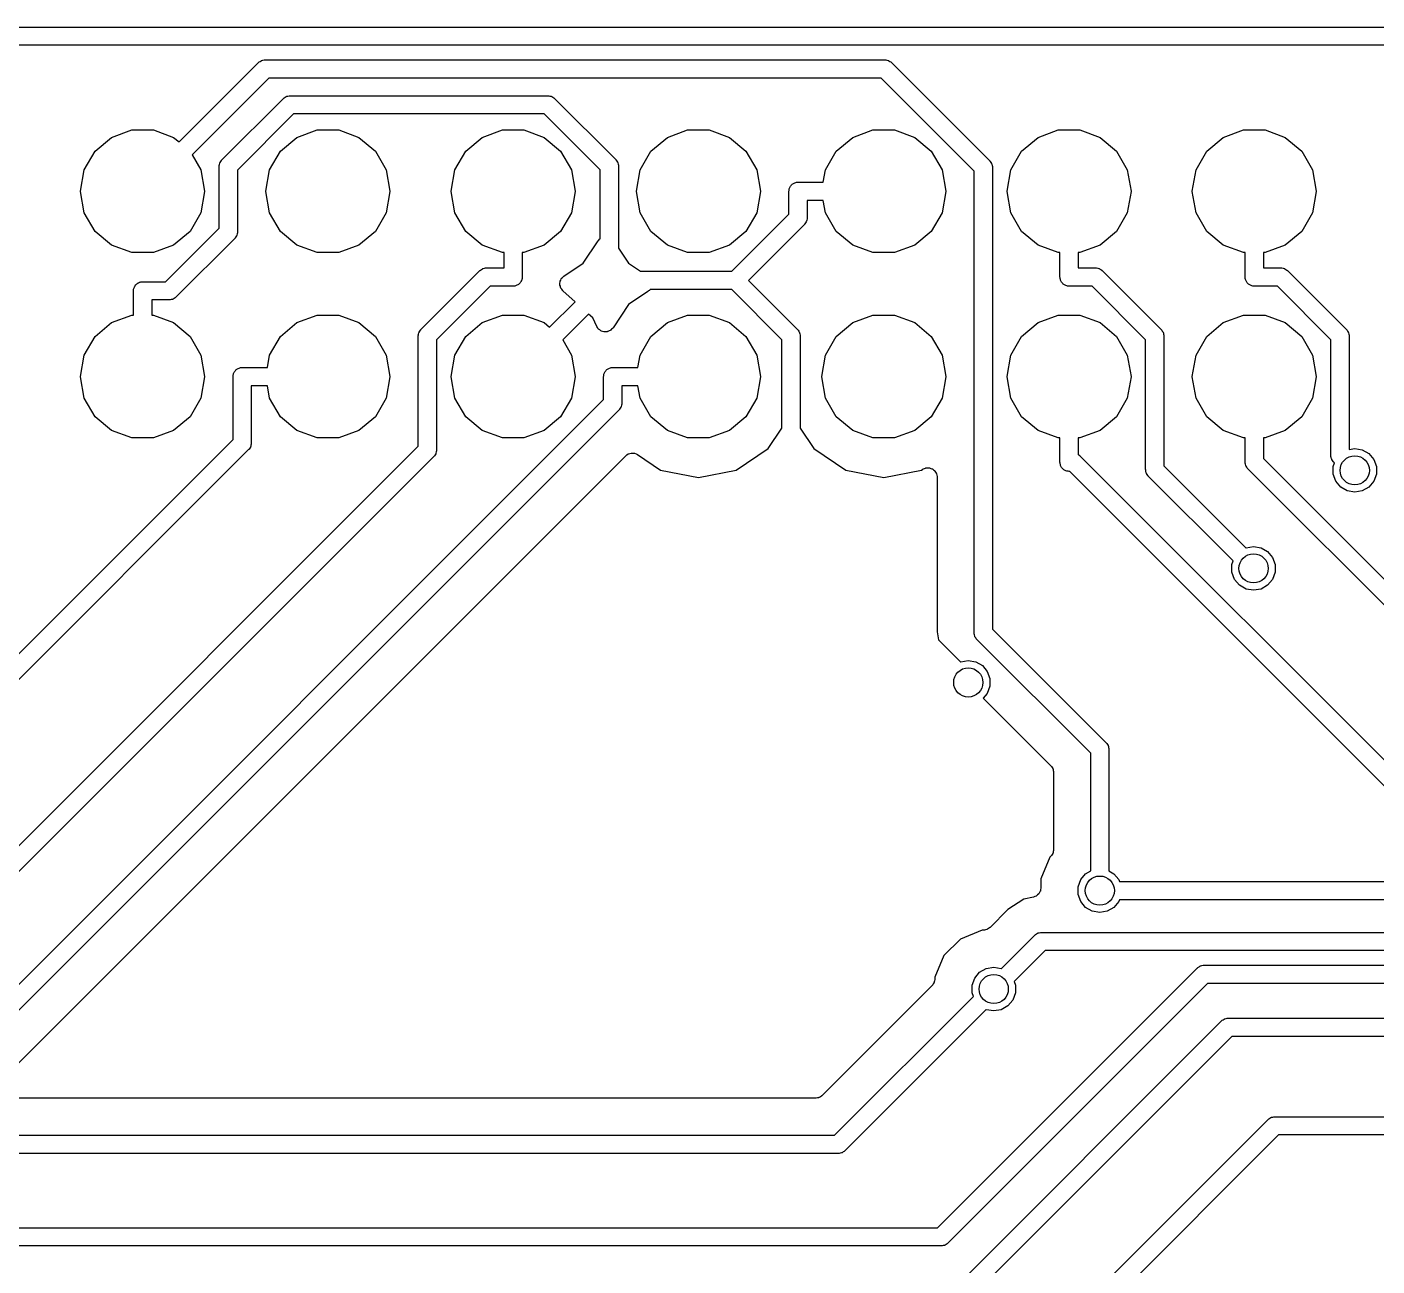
# Model space of a CAD drawing. Extents: x 116.4 to 213.4, y -134.3 to -53.5.
# Drawn here: x 163.35 to 181.85, y -70.46 to -53.48 of the extents above; entities that cross this region are included whole.
import ezdxf

# ---------------------------------------------------------------- set-up
doc = ezdxf.new("R2010")
doc.units = 0
doc.header["$MEASUREMENT"] = 0
doc.layers.add('BLACK', color=7, linetype='CONTINUOUS')

msp = doc.modelspace()

# ---------------------------------------------------------------- linework, layer by layer
at = {"layer": 'Black'}
for p, q in [((157.764, -53.4755), (182.305, -53.4755)), ((182.253, -53.7255), (157.816, -53.7255)), ((165.432, -55.051), (166.52, -53.9624)), ((166.52, -53.9624), (166.525, -53.9593)), ((166.525, -53.9593), (166.528, -53.955)), ((166.528, -53.955), (166.543, -53.9469)), ((166.543, -53.9469), (166.556, -53.9375)), ((166.556, -53.9375), (166.561, -53.9361)), ((166.561, -53.9361), (166.566, -53.9333)), ((166.566, -53.9333), (166.582, -53.9305)), ((166.582, -53.9305), (166.598, -53.9263)), ((166.598, -53.9263), (166.603, -53.9268)), ((166.603, -53.9268), (166.609, -53.9258)), ((166.609, -53.9258), (175.108, -53.9258)), ((175.108, -53.9258), (175.114, -53.9268)), ((175.114, -53.9268), (175.119, -53.9263)), ((175.119, -53.9263), (175.135, -53.9305)), ((175.135, -53.9305), (175.151, -53.9333)), ((175.151, -53.9333), (175.156, -53.9361)), ((175.156, -53.9361), (175.161, -53.9375)), ((175.161, -53.9375), (175.175, -53.9469)), ((175.175, -53.9469), (175.189, -53.955)), ((175.189, -53.955), (175.192, -53.9593)), ((175.192, -53.9593), (175.197, -53.9624)), ((175.197, -53.9624), (176.545, -55.3106)), ((166.661, -54.1758), (165.611, -55.2257)), ((175.057, -54.1758), (166.661, -54.1758)), ((176.332, -55.4508), (175.057, -54.1758)), ((166.019, -55.2983), (166.863, -54.4541)), ((166.863, -54.4541), (166.868, -54.451)), ((166.868, -54.451), (166.871, -54.4467)), ((166.871, -54.4467), (166.885, -54.4386)), ((166.885, -54.4386), (166.899, -54.4292)), ((166.899, -54.4292), (166.904, -54.4278)), ((166.904, -54.4278), (166.909, -54.425)), ((166.909, -54.425), (166.925, -54.4222)), ((166.925, -54.4222), (166.941, -54.418)), ((166.941, -54.418), (166.946, -54.4185)), ((166.946, -54.4185), (166.951, -54.4175)), ((166.951, -54.4175), (170.49, -54.4175)), ((170.49, -54.4175), (170.496, -54.4185)), ((170.496, -54.4185), (170.501, -54.418)), ((170.501, -54.418), (170.517, -54.4222)), ((170.517, -54.4222), (170.533, -54.425)), ((170.533, -54.425), (170.538, -54.4278)), ((170.538, -54.4278), (170.543, -54.4292)), ((170.543, -54.4292), (170.557, -54.4386)), ((170.557, -54.4386), (170.571, -54.4467)), ((170.571, -54.4467), (170.574, -54.451)), ((170.574, -54.451), (170.579, -54.4541)), ((170.579, -54.4541), (171.418, -55.2935)), ((167.003, -54.6675), (166.232, -55.4385)), ((170.439, -54.6675), (167.003, -54.6675)), ((171.205, -55.4337), (170.439, -54.6675)), ((164.507, -54.9882), (164.784, -54.8873)), ((164.784, -54.8873), (165.08, -54.8873)), ((165.08, -54.8873), (165.357, -54.9882)), ((167.047, -54.9882), (167.324, -54.8873)), ((167.324, -54.8873), (167.62, -54.8873)), ((167.62, -54.8873), (167.897, -54.9882)), ((169.587, -54.9882), (169.864, -54.8873)), ((169.864, -54.8873), (170.16, -54.8873)), ((170.16, -54.8873), (170.437, -54.9882)), ((172.127, -54.9882), (172.404, -54.8873)), ((172.404, -54.8873), (172.7, -54.8873)), ((172.7, -54.8873), (172.977, -54.9882)), ((174.667, -54.9882), (174.944, -54.8873)), ((174.944, -54.8873), (175.24, -54.8873)), ((175.24, -54.8873), (175.517, -54.9882)), ((177.207, -54.9882), (177.484, -54.8873)), ((177.484, -54.8873), (177.78, -54.8873)), ((177.78, -54.8873), (178.057, -54.9882)), ((179.747, -54.9882), (180.024, -54.8873)), ((180.024, -54.8873), (180.32, -54.8873)), ((180.32, -54.8873), (180.597, -54.9882)), ((164.281, -55.178), (164.507, -54.9882)), ((165.357, -54.9882), (165.432, -55.051)), ((166.821, -55.178), (167.047, -54.9882)), ((167.897, -54.9882), (168.123, -55.178)), ((169.361, -55.178), (169.587, -54.9882)), ((170.437, -54.9882), (170.663, -55.178)), ((171.901, -55.178), (172.127, -54.9882)), ((172.977, -54.9882), (173.203, -55.178)), ((174.441, -55.178), (174.667, -54.9882)), ((175.517, -54.9882), (175.743, -55.178)), ((176.981, -55.178), (177.207, -54.9882)), ((178.057, -54.9882), (178.283, -55.178)), ((179.521, -55.178), (179.747, -54.9882)), ((180.597, -54.9882), (180.823, -55.178)), ((164.133, -55.4336), (164.281, -55.178)), ((165.611, -55.2257), (165.731, -55.4336)), ((165.993, -55.3392), (165.994, -55.3339)), ((165.994, -55.3339), (166.003, -55.3205)), ((166.003, -55.3205), (166.012, -55.3064)), ((166.012, -55.3064), (166.016, -55.3028)), ((166.016, -55.3028), (166.019, -55.2983)), ((166.673, -55.4336), (166.821, -55.178)), ((168.123, -55.178), (168.271, -55.4336)), ((169.213, -55.4336), (169.361, -55.178)), ((170.663, -55.178), (170.811, -55.4336)), ((171.418, -55.2935), (171.421, -55.298)), ((171.421, -55.298), (171.426, -55.3016)), ((171.426, -55.3016), (171.434, -55.3157)), ((171.434, -55.3157), (171.443, -55.3291)), ((171.443, -55.3291), (171.445, -55.3344)), ((171.445, -55.3344), (171.447, -55.3391)), ((171.753, -55.4336), (171.901, -55.178)), ((173.203, -55.178), (173.351, -55.4336)), ((174.293, -55.4336), (174.441, -55.178)), ((175.743, -55.178), (175.891, -55.4336)), ((176.545, -55.3106), (176.548, -55.3151)), ((176.548, -55.3151), (176.552, -55.3187)), ((176.552, -55.3187), (176.561, -55.3328)), ((176.561, -55.3328), (176.57, -55.3462)), ((176.833, -55.4336), (176.981, -55.178)), ((178.283, -55.178), (178.431, -55.4336)), ((179.373, -55.4336), (179.521, -55.178)), ((180.823, -55.178), (180.971, -55.4336)), ((164.082, -55.7244), (164.133, -55.4336)), ((165.731, -55.4336), (165.782, -55.7244)), ((165.982, -55.3867), (165.983, -55.3813)), ((165.982, -56.2326), (165.982, -55.3867)), ((165.983, -55.3758), (165.987, -55.36)), ((165.983, -55.3813), (165.983, -55.3758)), ((165.987, -55.36), (165.99, -55.3439)), ((165.99, -55.3439), (165.993, -55.3392)), ((166.232, -55.4385), (166.232, -56.2844)), ((166.622, -55.7244), (166.673, -55.4336)), ((168.271, -55.4336), (168.322, -55.7244)), ((169.162, -55.7244), (169.213, -55.4336)), ((170.811, -55.4336), (170.862, -55.7244)), ((171.205, -56.3774), (171.205, -55.4337)), ((171.447, -55.3391), (171.45, -55.3552)), ((171.45, -55.3552), (171.454, -55.371)), ((171.454, -55.371), (171.454, -55.3765)), ((171.454, -55.3765), (171.455, -55.3819)), ((171.455, -55.3819), (171.455, -56.5076)), ((171.702, -55.7244), (171.753, -55.4336)), ((173.351, -55.4336), (173.402, -55.7244)), ((174.263, -55.6026), (174.293, -55.4336)), ((175.891, -55.4336), (175.942, -55.7244)), ((176.332, -61.7812), (176.332, -55.4508)), ((176.57, -55.3462), (176.571, -55.3515)), ((176.571, -55.3515), (176.574, -55.3562)), ((176.574, -55.3562), (176.577, -55.3723)), ((176.577, -55.3723), (176.581, -55.3881)), ((176.581, -55.3881), (176.581, -55.3936)), ((176.581, -55.3936), (176.582, -55.399)), ((176.582, -55.399), (176.582, -61.7294)), ((176.782, -55.7244), (176.833, -55.4336)), ((178.431, -55.4336), (178.482, -55.7244)), ((179.322, -55.7244), (179.373, -55.4336)), ((180.971, -55.4336), (181.022, -55.7244)), ((173.794, -55.7059), (173.797, -55.6956)), ((173.797, -55.6956), (173.799, -55.6848)), ((173.799, -55.6848), (173.805, -55.6754)), ((173.805, -55.6754), (173.808, -55.6651)), ((173.808, -55.6651), (173.815, -55.6567)), ((173.815, -55.6567), (173.821, -55.6473)), ((173.821, -55.6473), (173.829, -55.6402)), ((173.829, -55.6402), (173.836, -55.6318)), ((173.836, -55.6318), (173.846, -55.6264)), ((173.846, -55.6264), (173.854, -55.6193)), ((173.854, -55.6193), (173.864, -55.6156)), ((173.864, -55.6156), (173.874, -55.6101)), ((173.874, -55.6101), (173.885, -55.6082)), ((173.885, -55.6082), (173.895, -55.6045)), ((173.895, -55.6045), (173.906, -55.6045)), ((173.906, -55.6045), (173.917, -55.6026)), ((173.917, -55.6026), (174.263, -55.6026)), ((164.082, -55.7308), (164.082, -55.7244)), ((164.133, -56.0216), (164.082, -55.7308)), ((165.782, -55.7308), (165.731, -56.0216)), ((165.782, -55.7244), (165.782, -55.7308)), ((166.622, -55.7308), (166.622, -55.7244)), ((166.673, -56.0216), (166.622, -55.7308)), ((168.322, -55.7308), (168.271, -56.0216)), ((168.322, -55.7244), (168.322, -55.7308)), ((169.162, -55.7308), (169.162, -55.7244)), ((169.213, -56.0216), (169.162, -55.7308)), ((170.862, -55.7308), (170.811, -56.0216)), ((170.862, -55.7244), (170.862, -55.7308)), ((171.702, -55.7308), (171.702, -55.7244)), ((171.753, -56.0216), (171.702, -55.7308)), ((173.402, -55.7308), (173.351, -56.0216)), ((173.402, -55.7244), (173.402, -55.7308)), ((173.792, -55.7276), (173.794, -55.7168)), ((173.792, -56.0431), (173.792, -55.7276)), ((173.794, -55.7168), (173.794, -55.7059)), ((174.263, -55.8526), (174.042, -55.8526)), ((174.042, -55.8526), (174.042, -56.0949)), ((174.293, -56.0216), (174.263, -55.8526)), ((175.942, -55.7308), (175.891, -56.0216)), ((175.942, -55.7244), (175.942, -55.7308)), ((176.782, -55.7308), (176.782, -55.7244)), ((176.833, -56.0216), (176.782, -55.7308)), ((178.482, -55.7308), (178.431, -56.0216)), ((178.482, -55.7244), (178.482, -55.7308)), ((179.322, -55.7308), (179.322, -55.7244)), ((179.373, -56.0216), (179.322, -55.7308)), ((181.022, -55.7308), (180.971, -56.0216)), ((181.022, -55.7244), (181.022, -55.7308)), ((164.281, -56.2772), (164.133, -56.0216)), ((165.731, -56.0216), (165.583, -56.2772)), ((166.821, -56.2772), (166.673, -56.0216)), ((168.271, -56.0216), (168.123, -56.2772)), ((169.361, -56.2772), (169.213, -56.0216)), ((170.811, -56.0216), (170.663, -56.2772)), ((171.901, -56.2772), (171.753, -56.0216)), ((173.01, -56.8248), (173.792, -56.0431)), ((173.351, -56.0216), (173.203, -56.2772)), ((174.441, -56.2772), (174.293, -56.0216)), ((175.891, -56.0216), (175.743, -56.2772)), ((176.981, -56.2772), (176.833, -56.0216)), ((178.431, -56.0216), (178.283, -56.2772)), ((179.521, -56.2772), (179.373, -56.0216)), ((180.971, -56.0216), (180.823, -56.2772)), ((165.248, -56.9673), (165.982, -56.2326)), ((174.005, -56.1833), (173.239, -56.9498)), ((174.008, -56.1788), (174.005, -56.1833)), ((174.012, -56.1752), (174.008, -56.1788)), ((174.021, -56.1611), (174.012, -56.1752)), ((174.03, -56.1477), (174.021, -56.1611)), ((174.031, -56.1424), (174.03, -56.1477)), ((174.034, -56.1377), (174.031, -56.1424)), ((174.037, -56.1216), (174.034, -56.1377)), ((174.041, -56.1058), (174.037, -56.1216)), ((174.042, -56.0949), (174.041, -56.1003)), ((174.041, -56.1003), (174.041, -56.1058)), ((164.507, -56.467), (164.281, -56.2772)), ((165.583, -56.2772), (165.357, -56.467)), ((166.196, -56.3728), (165.388, -57.1807)), ((166.199, -56.3683), (166.196, -56.3728)), ((166.203, -56.3647), (166.199, -56.3683)), ((166.211, -56.3506), (166.203, -56.3647)), ((166.221, -56.3372), (166.211, -56.3506)), ((166.222, -56.3319), (166.221, -56.3372)), ((166.225, -56.3272), (166.222, -56.3319)), ((166.228, -56.3111), (166.225, -56.3272)), ((166.232, -56.2953), (166.228, -56.3111)), ((166.232, -56.2844), (166.231, -56.2898)), ((166.231, -56.2898), (166.232, -56.2953)), ((167.047, -56.467), (166.821, -56.2772)), ((168.123, -56.2772), (167.897, -56.467)), ((169.587, -56.467), (169.361, -56.2772)), ((170.663, -56.2772), (170.437, -56.467)), ((170.97, -56.7152), (171.176, -56.407)), ((171.176, -56.407), (171.186, -56.397)), ((171.186, -56.397), (171.194, -56.3858)), ((171.194, -56.3858), (171.201, -56.3812)), ((171.201, -56.3812), (171.205, -56.3774)), ((172.127, -56.467), (171.901, -56.2772)), ((173.203, -56.2772), (172.977, -56.467)), ((174.667, -56.467), (174.441, -56.2772)), ((175.743, -56.2772), (175.517, -56.467)), ((177.207, -56.467), (176.981, -56.2772)), ((178.283, -56.2772), (178.057, -56.467)), ((179.747, -56.467), (179.521, -56.2772)), ((180.823, -56.2772), (180.597, -56.467)), ((164.784, -56.5679), (164.507, -56.467)), ((165.08, -56.5679), (164.784, -56.5679)), ((165.357, -56.467), (165.08, -56.5679)), ((167.324, -56.5679), (167.047, -56.467)), ((167.62, -56.5679), (167.324, -56.5679)), ((167.897, -56.467), (167.62, -56.5679)), ((169.864, -56.5679), (169.587, -56.467)), ((169.887, -56.5679), (169.864, -56.5679)), ((169.887, -56.7779), (169.887, -56.5679)), ((170.16, -56.5679), (170.137, -56.5679)), ((170.137, -56.5679), (170.137, -56.9029)), ((170.437, -56.467), (170.16, -56.5679)), ((171.455, -56.5076), (171.594, -56.7152)), ((172.404, -56.5679), (172.127, -56.467)), ((172.7, -56.5679), (172.404, -56.5679)), ((172.977, -56.467), (172.7, -56.5679)), ((174.944, -56.5679), (174.667, -56.467)), ((175.24, -56.5679), (174.944, -56.5679)), ((175.517, -56.467), (175.24, -56.5679)), ((177.484, -56.5679), (177.207, -56.467)), ((177.507, -56.5679), (177.484, -56.5679)), ((177.507, -56.9029), (177.507, -56.5679)), ((177.78, -56.5679), (177.757, -56.5679)), ((177.757, -56.5679), (177.757, -56.7779)), ((178.057, -56.467), (177.78, -56.5679)), ((180.024, -56.5679), (179.747, -56.467)), ((180.047, -56.5679), (180.024, -56.5679)), ((180.047, -56.9029), (180.047, -56.5679)), ((180.32, -56.5679), (180.297, -56.5679)), ((180.297, -56.5679), (180.297, -56.7779)), ((180.597, -56.467), (180.32, -56.5679)), ((168.748, -57.6224), (169.556, -56.8145)), ((169.556, -56.8145), (169.561, -56.8114)), ((169.561, -56.8114), (169.564, -56.8071)), ((169.564, -56.8071), (169.578, -56.799)), ((169.578, -56.799), (169.592, -56.7896)), ((169.592, -56.7896), (169.597, -56.7882)), ((169.597, -56.7882), (169.602, -56.7854)), ((169.602, -56.7854), (169.618, -56.7826)), ((169.618, -56.7826), (169.634, -56.7784)), ((169.634, -56.7784), (169.639, -56.7789)), ((169.639, -56.7789), (169.645, -56.7779)), ((169.645, -56.7779), (169.887, -56.7779)), ((170.708, -56.8903), (170.97, -56.7152)), ((171.594, -56.7152), (171.758, -56.8248)), ((177.757, -56.7779), (177.999, -56.7779)), ((177.999, -56.7779), (178.005, -56.7789)), ((178.005, -56.7789), (178.01, -56.7784)), ((178.01, -56.7784), (178.026, -56.7826)), ((178.026, -56.7826), (178.042, -56.7854)), ((178.042, -56.7854), (178.047, -56.7882)), ((178.047, -56.7882), (178.052, -56.7896)), ((178.052, -56.7896), (178.066, -56.799)), ((178.066, -56.799), (178.08, -56.8071)), ((178.08, -56.8071), (178.083, -56.8114)), ((178.083, -56.8114), (178.088, -56.8145)), ((178.088, -56.8145), (178.896, -57.6224)), ((180.297, -56.7779), (180.539, -56.7779)), ((180.539, -56.7779), (180.545, -56.7789)), ((180.545, -56.7789), (180.55, -56.7784)), ((180.55, -56.7784), (180.566, -56.7826)), ((180.566, -56.7826), (180.582, -56.7854)), ((180.582, -56.7854), (180.587, -56.7882)), ((180.587, -56.7882), (180.592, -56.7896)), ((180.592, -56.7896), (180.606, -56.799)), ((180.606, -56.799), (180.62, -56.8071)), ((180.62, -56.8071), (180.623, -56.8114)), ((180.623, -56.8114), (180.628, -56.8145)), ((180.628, -56.8145), (181.436, -57.6224)), ((164.845, -57.0049), (164.852, -56.9965)), ((164.852, -56.9965), (164.861, -56.9911)), ((164.861, -56.9911), (164.869, -56.984)), ((164.869, -56.984), (164.88, -56.9803)), ((164.88, -56.9803), (164.889, -56.9748)), ((164.889, -56.9748), (164.9, -56.9729)), ((164.9, -56.9729), (164.91, -56.9692)), ((164.91, -56.9692), (164.921, -56.9692)), ((164.921, -56.9692), (164.932, -56.9673)), ((164.932, -56.9673), (165.248, -56.9673)), ((170.092, -56.9987), (170.083, -57.0041)), ((170.099, -56.9903), (170.092, -56.9987)), ((170.108, -56.9832), (170.099, -56.9903)), ((170.113, -56.9738), (170.108, -56.9832)), ((170.12, -56.9654), (170.113, -56.9738)), ((170.124, -56.9551), (170.12, -56.9654)), ((170.129, -56.9457), (170.124, -56.9551)), ((170.131, -56.9349), (170.129, -56.9457)), ((170.135, -56.9246), (170.131, -56.9349)), ((170.137, -56.9029), (170.135, -56.9137)), ((170.135, -56.9137), (170.135, -56.9246)), ((170.652, -57.0043), (170.654, -56.9872)), ((170.654, -56.9872), (170.655, -56.97)), ((170.655, -56.9688), (170.656, -56.9648)), ((170.655, -56.9693), (170.655, -56.9688)), ((170.655, -56.97), (170.655, -56.9693)), ((170.656, -56.9648), (170.657, -56.9604)), ((170.657, -56.9604), (170.665, -56.945)), ((170.665, -56.945), (170.671, -56.929)), ((170.671, -56.9285), (170.672, -56.928)), ((170.671, -56.929), (170.671, -56.9285)), ((170.672, -56.928), (170.675, -56.9248)), ((170.675, -56.9248), (170.676, -56.9208)), ((170.676, -56.9208), (170.689, -56.909)), ((170.689, -56.909), (170.7, -56.8961)), ((170.7, -56.8961), (170.701, -56.8958)), ((170.701, -56.8954), (170.705, -56.8934)), ((170.701, -56.8958), (170.701, -56.8954)), ((170.705, -56.8934), (170.708, -56.8903)), ((171.758, -56.8248), (173.01, -56.8248)), ((173.239, -56.9498), (173.91, -57.6216)), ((177.509, -56.9137), (177.507, -56.9029)), ((177.509, -56.9246), (177.509, -56.9137)), ((177.513, -56.9349), (177.509, -56.9246)), ((177.515, -56.9457), (177.513, -56.9349)), ((177.52, -56.9551), (177.515, -56.9457)), ((177.524, -56.9654), (177.52, -56.9551)), ((177.531, -56.9738), (177.524, -56.9654)), ((177.536, -56.9832), (177.531, -56.9738)), ((177.545, -56.9903), (177.536, -56.9832)), ((177.552, -56.9987), (177.545, -56.9903)), ((177.561, -57.0041), (177.552, -56.9987)), ((180.049, -56.9137), (180.047, -56.9029)), ((180.049, -56.9246), (180.049, -56.9137)), ((180.053, -56.9349), (180.049, -56.9246)), ((180.055, -56.9457), (180.053, -56.9349)), ((180.06, -56.9551), (180.055, -56.9457)), ((180.064, -56.9654), (180.06, -56.9551)), ((180.071, -56.9738), (180.064, -56.9654)), ((180.076, -56.9832), (180.071, -56.9738)), ((180.085, -56.9903), (180.076, -56.9832)), ((180.092, -56.9987), (180.085, -56.9903)), ((180.101, -57.0041), (180.092, -56.9987)), ((164.807, -57.0923), (164.809, -57.0815)), ((164.807, -57.4273), (164.807, -57.0923)), ((164.809, -57.0706), (164.813, -57.0603)), ((164.809, -57.0815), (164.809, -57.0706)), ((164.813, -57.0603), (164.815, -57.0495)), ((164.815, -57.0495), (164.82, -57.0401)), ((164.82, -57.0401), (164.824, -57.0298)), ((164.824, -57.0298), (164.831, -57.0214)), ((164.831, -57.0214), (164.836, -57.012)), ((164.836, -57.012), (164.845, -57.0049)), ((165.383, -57.1838), (165.38, -57.1881)), ((165.388, -57.1807), (165.383, -57.1838)), ((169.696, -57.0279), (168.962, -57.7626)), ((170.012, -57.0279), (169.696, -57.0279)), ((170.023, -57.026), (170.012, -57.0279)), ((170.034, -57.026), (170.023, -57.026)), ((170.044, -57.0223), (170.034, -57.026)), ((170.055, -57.0204), (170.044, -57.0223)), ((170.064, -57.0149), (170.055, -57.0204)), ((170.075, -57.0112), (170.064, -57.0149)), ((170.083, -57.0041), (170.075, -57.0112)), ((170.653, -57.0086), (170.652, -57.0043)), ((170.653, -57.0129), (170.653, -57.0086)), ((170.653, -57.0134), (170.653, -57.0129)), ((170.653, -57.0141), (170.653, -57.0134)), ((170.659, -57.0304), (170.653, -57.0141)), ((170.663, -57.0471), (170.659, -57.0304)), ((170.665, -57.0508), (170.663, -57.0471)), ((170.666, -57.0549), (170.665, -57.0508)), ((170.667, -57.0553), (170.666, -57.0549)), ((170.667, -57.056), (170.667, -57.0553)), ((170.678, -57.0695), (170.667, -57.056)), ((170.687, -57.0838), (170.678, -57.0695)), ((170.691, -57.0864), (170.687, -57.0838)), ((170.693, -57.0898), (170.691, -57.0864)), ((170.694, -57.0906), (170.693, -57.0898)), ((170.861, -57.2422), (170.694, -57.0906)), ((170.694, -57.0906), (170.694, -57.0906)), ((170.694, -57.0906), (170.694, -57.0906)), ((171.858, -57.1032), (171.594, -57.28)), ((171.868, -57.0936), (171.858, -57.1032)), ((171.879, -57.0854), (171.868, -57.0936)), ((171.884, -57.0785), (171.879, -57.0854)), ((171.888, -57.0748), (171.884, -57.0785)), ((173.01, -57.0748), (171.888, -57.0748)), ((173.697, -57.7618), (173.01, -57.0748)), ((177.57, -57.0112), (177.561, -57.0041)), ((177.58, -57.0149), (177.57, -57.0112)), ((177.589, -57.0204), (177.58, -57.0149)), ((177.6, -57.0223), (177.589, -57.0204)), ((177.61, -57.026), (177.6, -57.0223)), ((177.621, -57.026), (177.61, -57.026)), ((177.632, -57.0279), (177.621, -57.026)), ((177.948, -57.0279), (177.632, -57.0279)), ((178.682, -57.7626), (177.948, -57.0279)), ((180.109, -57.0112), (180.101, -57.0041)), ((180.12, -57.0149), (180.109, -57.0112)), ((180.129, -57.0204), (180.12, -57.0149)), ((180.14, -57.0223), (180.129, -57.0204)), ((180.15, -57.026), (180.14, -57.0223)), ((180.161, -57.026), (180.15, -57.026)), ((180.172, -57.0279), (180.161, -57.026)), ((180.488, -57.0279), (180.172, -57.0279)), ((181.222, -57.7626), (180.488, -57.0279)), ((165.299, -57.2173), (165.057, -57.2173)), ((165.057, -57.2173), (165.057, -57.4273)), ((165.305, -57.2163), (165.299, -57.2173)), ((165.31, -57.2168), (165.305, -57.2163)), ((165.326, -57.2126), (165.31, -57.2168)), ((165.342, -57.2098), (165.326, -57.2126)), ((165.347, -57.207), (165.342, -57.2098)), ((165.352, -57.2056), (165.347, -57.207)), ((165.366, -57.1962), (165.352, -57.2056)), ((165.38, -57.1881), (165.366, -57.1962)), ((170.512, -57.591), (170.861, -57.2422)), ((171.594, -57.28), (171.381, -57.5983)), ((164.281, -57.718), (164.507, -57.5282)), ((164.507, -57.5282), (164.784, -57.4273)), ((164.784, -57.4273), (164.807, -57.4273)), ((165.057, -57.4273), (165.08, -57.4273)), ((165.08, -57.4273), (165.357, -57.5282)), ((165.357, -57.5282), (165.583, -57.718)), ((166.821, -57.718), (167.047, -57.5282)), ((167.047, -57.5282), (167.324, -57.4273)), ((167.324, -57.4273), (167.62, -57.4273)), ((167.62, -57.4273), (167.897, -57.5282)), ((167.897, -57.5282), (168.123, -57.718)), ((169.361, -57.718), (169.587, -57.5282)), ((169.587, -57.5282), (169.864, -57.4273)), ((169.864, -57.4273), (170.16, -57.4273)), ((170.16, -57.4273), (170.437, -57.5282)), ((170.437, -57.5282), (170.512, -57.591)), ((171.046, -57.4108), (170.691, -57.7657)), ((171.103, -57.4631), (171.046, -57.4108)), ((171.159, -57.5821), (171.103, -57.4631)), ((171.901, -57.718), (172.127, -57.5282)), ((172.127, -57.5282), (172.404, -57.4273)), ((172.404, -57.4273), (172.7, -57.4273)), ((172.7, -57.4273), (172.977, -57.5282)), ((172.977, -57.5282), (173.203, -57.718)), ((174.441, -57.718), (174.667, -57.5282)), ((174.667, -57.5282), (174.944, -57.4273)), ((174.944, -57.4273), (175.24, -57.4273)), ((175.24, -57.4273), (175.517, -57.5282)), ((175.517, -57.5282), (175.743, -57.718)), ((176.981, -57.718), (177.207, -57.5282)), ((177.207, -57.5282), (177.484, -57.4273)), ((177.484, -57.4273), (177.78, -57.4273)), ((177.78, -57.4273), (178.057, -57.5282)), ((178.057, -57.5282), (178.283, -57.718)), ((179.521, -57.718), (179.747, -57.5282)), ((179.747, -57.5282), (180.024, -57.4273)), ((180.024, -57.4273), (180.32, -57.4273)), ((180.32, -57.4273), (180.597, -57.5282)), ((180.597, -57.5282), (180.823, -57.718)), ((164.133, -57.9736), (164.281, -57.718)), ((165.583, -57.718), (165.731, -57.9736)), ((166.673, -57.9736), (166.821, -57.718)), ((168.123, -57.718), (168.271, -57.9736)), ((168.712, -57.6999), (168.716, -57.6841)), ((168.713, -57.7054), (168.712, -57.6999)), ((168.712, -57.7108), (168.713, -57.7054)), ((168.712, -59.222), (168.712, -57.7108)), ((168.716, -57.6841), (168.719, -57.668)), ((168.719, -57.668), (168.722, -57.6633)), ((168.722, -57.6633), (168.723, -57.658)), ((168.723, -57.658), (168.733, -57.6446)), ((168.733, -57.6446), (168.741, -57.6305)), ((168.741, -57.6305), (168.745, -57.6269)), ((168.745, -57.6269), (168.748, -57.6224)), ((169.213, -57.9736), (169.361, -57.718)), ((171.169, -57.5966), (171.159, -57.5821)), ((171.178, -57.6118), (171.169, -57.5966)), ((171.182, -57.6145), (171.178, -57.6118)), ((171.184, -57.6181), (171.182, -57.6145)), ((171.199, -57.6283), (171.184, -57.6181)), ((171.213, -57.6394), (171.199, -57.6283)), ((171.217, -57.6408), (171.213, -57.6394)), ((171.22, -57.6433), (171.217, -57.6408)), ((171.238, -57.6479), (171.22, -57.6433)), ((171.254, -57.6536), (171.238, -57.6479)), ((171.259, -57.6535), (171.254, -57.6536)), ((171.263, -57.6546), (171.259, -57.6535)), ((171.266, -57.6543), (171.263, -57.6546)), ((171.267, -57.6545), (171.266, -57.6543)), ((171.28, -57.6531), (171.267, -57.6545)), ((171.281, -57.653), (171.28, -57.6531)), ((171.299, -57.6526), (171.281, -57.653)), ((171.3, -57.6524), (171.299, -57.6526)), ((171.304, -57.651), (171.3, -57.6524)), ((171.307, -57.6507), (171.304, -57.651)), ((171.308, -57.65), (171.307, -57.6507)), ((171.311, -57.6497), (171.308, -57.65)), ((171.326, -57.6424), (171.311, -57.6497)), ((171.341, -57.6364), (171.326, -57.6424)), ((171.345, -57.6327), (171.341, -57.6364)), ((171.346, -57.6324), (171.345, -57.6327)), ((171.347, -57.6319), (171.346, -57.6324)), ((171.35, -57.6302), (171.347, -57.6319)), ((171.347, -57.6319), (171.347, -57.6319)), ((171.362, -57.6182), (171.35, -57.6302)), ((171.374, -57.6073), (171.362, -57.6182)), ((171.377, -57.6024), (171.374, -57.6073)), ((171.381, -57.5983), (171.377, -57.6024)), ((171.753, -57.9736), (171.901, -57.718)), ((173.203, -57.718), (173.351, -57.9736)), ((173.91, -57.6216), (173.914, -57.6261)), ((173.914, -57.6261), (173.918, -57.6297)), ((173.918, -57.6297), (173.926, -57.6438)), ((173.926, -57.6438), (173.935, -57.6572)), ((173.935, -57.6572), (173.937, -57.6625)), ((173.937, -57.6625), (173.939, -57.6672)), ((173.939, -57.6672), (173.942, -57.6833)), ((173.942, -57.6833), (173.947, -57.6991)), ((173.947, -57.6991), (173.946, -57.7046)), ((173.946, -57.7046), (173.947, -57.71)), ((173.947, -57.71), (173.947, -58.9761)), ((174.293, -57.9736), (174.441, -57.718)), ((175.743, -57.718), (175.891, -57.9736)), ((176.833, -57.9736), (176.981, -57.718)), ((178.283, -57.718), (178.431, -57.9736)), ((178.896, -57.6224), (178.899, -57.6269)), ((178.899, -57.6269), (178.903, -57.6305)), ((178.903, -57.6305), (178.911, -57.6446)), ((178.911, -57.6446), (178.921, -57.658)), ((178.921, -57.658), (178.922, -57.6633)), ((178.922, -57.6633), (178.925, -57.668)), ((178.925, -57.668), (178.928, -57.6841)), ((178.928, -57.6841), (178.932, -57.6999)), ((178.932, -57.6999), (178.931, -57.7054)), ((178.931, -57.7054), (178.932, -57.7108)), ((178.932, -57.7108), (178.932, -59.4904)), ((179.373, -57.9736), (179.521, -57.718)), ((180.823, -57.718), (180.971, -57.9736)), ((181.436, -57.6224), (181.439, -57.6269)), ((181.439, -57.6269), (181.443, -57.6305)), ((181.443, -57.6305), (181.451, -57.6446)), ((181.451, -57.6446), (181.461, -57.658)), ((181.461, -57.658), (181.462, -57.6633)), ((181.462, -57.6633), (181.465, -57.668)), ((181.465, -57.668), (181.468, -57.6841)), ((181.468, -57.6841), (181.472, -57.6999)), ((181.472, -57.6999), (181.471, -57.7054)), ((181.471, -57.7054), (181.472, -57.7108)), ((181.472, -57.7108), (181.472, -59.2654)), ((168.962, -57.7626), (168.962, -59.2738)), ((170.691, -57.7657), (170.811, -57.9736)), ((173.697, -58.9761), (173.697, -57.7618)), ((178.682, -59.5422), (178.682, -57.7626)), ((181.222, -59.3511), (181.222, -57.7626)), ((164.082, -58.2644), (164.133, -57.9736)), ((165.731, -57.9736), (165.782, -58.2644)), ((166.643, -58.1426), (166.673, -57.9736)), ((168.271, -57.9736), (168.322, -58.2644)), ((169.162, -58.2644), (169.213, -57.9736)), ((170.811, -57.9736), (170.862, -58.2644)), ((171.723, -58.1426), (171.753, -57.9736)), ((173.351, -57.9736), (173.402, -58.2644)), ((174.242, -58.2644), (174.293, -57.9736)), ((175.891, -57.9736), (175.942, -58.2644)), ((176.782, -58.2644), (176.833, -57.9736)), ((178.431, -57.9736), (178.482, -58.2644)), ((179.322, -58.2644), (179.373, -57.9736)), ((180.971, -57.9736), (181.022, -58.2644)), ((164.082, -58.2708), (164.082, -58.2644)), ((164.133, -58.5616), (164.082, -58.2708)), ((165.782, -58.2708), (165.731, -58.5616)), ((165.782, -58.2644), (165.782, -58.2708)), ((166.172, -58.2676), (166.174, -58.2568)), ((166.172, -59.1293), (166.172, -58.2676)), ((166.174, -58.2459), (166.177, -58.2356)), ((166.174, -58.2568), (166.174, -58.2459)), ((166.177, -58.2356), (166.179, -58.2248)), ((166.179, -58.2248), (166.185, -58.2154)), ((166.185, -58.2154), (166.188, -58.2051)), ((166.188, -58.2051), (166.195, -58.1967)), ((166.195, -58.1967), (166.201, -58.1873)), ((166.201, -58.1873), (166.209, -58.1802)), ((166.209, -58.1802), (166.216, -58.1718)), ((166.216, -58.1718), (166.226, -58.1664)), ((166.226, -58.1664), (166.234, -58.1593)), ((166.234, -58.1593), (166.244, -58.1556)), ((166.244, -58.1556), (166.254, -58.1501)), ((166.254, -58.1501), (166.265, -58.1482)), ((166.265, -58.1482), (166.275, -58.1445)), ((166.275, -58.1445), (166.286, -58.1445)), ((166.286, -58.1445), (166.297, -58.1426)), ((166.297, -58.1426), (166.643, -58.1426)), ((168.322, -58.2708), (168.271, -58.5616)), ((168.322, -58.2644), (168.322, -58.2708)), ((169.162, -58.2708), (169.162, -58.2644)), ((169.213, -58.5616), (169.162, -58.2708)), ((170.862, -58.2708), (170.811, -58.5616)), ((170.862, -58.2644), (170.862, -58.2708)), ((171.252, -58.2676), (171.254, -58.2568)), ((171.252, -58.5831), (171.252, -58.2676)), ((171.254, -58.2459), (171.257, -58.2356)), ((171.254, -58.2568), (171.254, -58.2459)), ((171.257, -58.2356), (171.259, -58.2248)), ((171.259, -58.2248), (171.265, -58.2154)), ((171.265, -58.2154), (171.268, -58.2051)), ((171.268, -58.2051), (171.275, -58.1967)), ((171.275, -58.1967), (171.281, -58.1873)), ((171.281, -58.1873), (171.289, -58.1802)), ((171.289, -58.1802), (171.296, -58.1718)), ((171.296, -58.1718), (171.306, -58.1664)), ((171.306, -58.1664), (171.314, -58.1593)), ((171.314, -58.1593), (171.324, -58.1556)), ((171.324, -58.1556), (171.334, -58.1501)), ((171.334, -58.1501), (171.345, -58.1482)), ((171.345, -58.1482), (171.355, -58.1445)), ((171.355, -58.1445), (171.366, -58.1445)), ((171.366, -58.1445), (171.377, -58.1426)), ((171.377, -58.1426), (171.723, -58.1426)), ((173.402, -58.2708), (173.351, -58.5616)), ((173.402, -58.2644), (173.402, -58.2708)), ((174.242, -58.2708), (174.242, -58.2644)), ((174.293, -58.5616), (174.242, -58.2708)), ((175.942, -58.2708), (175.891, -58.5616)), ((175.942, -58.2644), (175.942, -58.2708)), ((176.782, -58.2708), (176.782, -58.2644)), ((176.833, -58.5616), (176.782, -58.2708)), ((178.482, -58.2708), (178.431, -58.5616)), ((178.482, -58.2644), (178.482, -58.2708)), ((179.322, -58.2708), (179.322, -58.2644)), ((179.373, -58.5616), (179.322, -58.2708)), ((181.022, -58.2708), (180.971, -58.5616)), ((181.022, -58.2644), (181.022, -58.2708)), ((166.643, -58.3926), (166.422, -58.3926)), ((166.422, -58.3926), (166.422, -59.1811)), ((166.673, -58.5616), (166.643, -58.3926)), ((171.723, -58.3926), (171.502, -58.3926)), ((171.502, -58.3926), (171.502, -58.6349)), ((171.753, -58.5616), (171.723, -58.3926)), ((161.832, -68.0025), (171.252, -58.5831)), ((164.281, -58.8172), (164.133, -58.5616)), ((165.731, -58.5616), (165.583, -58.8172)), ((166.821, -58.8172), (166.673, -58.5616)), ((168.271, -58.5616), (168.123, -58.8172)), ((169.361, -58.8172), (169.213, -58.5616)), ((170.811, -58.5616), (170.663, -58.8172)), ((171.497, -58.6616), (171.494, -58.6777)), ((171.501, -58.6458), (171.497, -58.6616)), ((171.502, -58.6349), (171.501, -58.6403)), ((171.501, -58.6403), (171.501, -58.6458)), ((171.901, -58.8172), (171.753, -58.5616)), ((173.351, -58.5616), (173.203, -58.8172)), ((174.441, -58.8172), (174.293, -58.5616)), ((175.891, -58.5616), (175.743, -58.8172)), ((176.981, -58.8172), (176.833, -58.5616)), ((178.431, -58.5616), (178.283, -58.8172)), ((179.521, -58.8172), (179.373, -58.5616)), ((180.971, -58.5616), (180.823, -58.8172)), ((171.465, -58.7233), (161.972, -68.2159)), ((164.507, -59.007), (164.281, -58.8172)), ((165.583, -58.8172), (165.357, -59.007)), ((167.047, -59.007), (166.821, -58.8172)), ((168.123, -58.8172), (167.897, -59.007)), ((169.587, -59.007), (169.361, -58.8172)), ((170.663, -58.8172), (170.437, -59.007)), ((171.468, -58.7188), (171.465, -58.7233)), ((171.472, -58.7152), (171.468, -58.7188)), ((171.481, -58.7011), (171.472, -58.7152)), ((171.49, -58.6877), (171.481, -58.7011)), ((171.491, -58.6824), (171.49, -58.6877)), ((171.494, -58.6777), (171.491, -58.6824)), ((172.127, -59.007), (171.901, -58.8172)), ((173.203, -58.8172), (172.977, -59.007)), ((174.667, -59.007), (174.441, -58.8172)), ((175.743, -58.8172), (175.517, -59.007)), ((177.207, -59.007), (176.981, -58.8172)), ((178.283, -58.8172), (178.057, -59.007)), ((179.747, -59.007), (179.521, -58.8172)), ((180.823, -58.8172), (180.597, -59.007)), ((164.784, -59.1079), (164.507, -59.007)), ((165.357, -59.007), (165.08, -59.1079)), ((167.324, -59.1079), (167.047, -59.007)), ((167.897, -59.007), (167.62, -59.1079)), ((169.864, -59.1079), (169.587, -59.007)), ((170.437, -59.007), (170.16, -59.1079)), ((172.404, -59.1079), (172.127, -59.007)), ((172.977, -59.007), (172.7, -59.1079)), ((173.51, -59.2552), (173.697, -58.9761)), ((173.947, -58.9761), (174.134, -59.2552)), ((174.944, -59.1079), (174.667, -59.007)), ((175.517, -59.007), (175.24, -59.1079)), ((177.484, -59.1079), (177.207, -59.007)), ((178.057, -59.007), (177.78, -59.1079)), ((180.024, -59.1079), (179.747, -59.007)), ((180.597, -59.007), (180.32, -59.1079)), ((157.52, -67.7806), (166.172, -59.1293)), ((165.08, -59.1079), (164.784, -59.1079)), ((166.417, -59.2078), (166.414, -59.2239)), ((166.421, -59.192), (166.417, -59.2078)), ((166.422, -59.1811), (166.421, -59.1865)), ((166.421, -59.1865), (166.421, -59.192)), ((167.62, -59.1079), (167.324, -59.1079)), ((170.16, -59.1079), (169.864, -59.1079)), ((172.7, -59.1079), (172.404, -59.1079)), ((175.24, -59.1079), (174.944, -59.1079)), ((177.507, -59.1079), (177.484, -59.1079)), ((177.507, -59.4429), (177.507, -59.1079)), ((177.78, -59.1079), (177.757, -59.1079)), ((177.757, -59.1079), (177.757, -59.337)), ((180.047, -59.1079), (180.024, -59.1079)), ((180.047, -59.4429), (180.047, -59.1079)), ((180.32, -59.1079), (180.297, -59.1079)), ((180.297, -59.1079), (180.297, -59.3911)), ((166.385, -59.2695), (157.734, -67.9208)), ((160.812, -67.1222), (168.712, -59.222)), ((168.925, -59.3622), (160.985, -67.3022)), ((162.963, -67.9435), (171.555, -59.3522)), ((166.388, -59.265), (166.385, -59.2695)), ((166.392, -59.2614), (166.388, -59.265)), ((166.401, -59.2473), (166.392, -59.2614)), ((166.41, -59.2339), (166.401, -59.2473)), ((166.411, -59.2286), (166.41, -59.2339)), ((166.414, -59.2239), (166.411, -59.2286)), ((168.928, -59.3577), (168.925, -59.3622)), ((168.932, -59.3541), (168.928, -59.3577)), ((168.941, -59.34), (168.932, -59.3541)), ((168.95, -59.3266), (168.941, -59.34)), ((168.951, -59.3213), (168.95, -59.3266)), ((168.954, -59.3166), (168.951, -59.3213)), ((168.957, -59.3005), (168.954, -59.3166)), ((168.961, -59.2847), (168.957, -59.3005)), ((168.962, -59.2738), (168.961, -59.2792)), ((168.961, -59.2792), (168.961, -59.2847)), ((171.555, -59.3522), (171.572, -59.3403)), ((171.572, -59.3403), (171.588, -59.3281)), ((171.588, -59.3281), (171.59, -59.3277)), ((171.59, -59.3277), (171.591, -59.3269)), ((171.591, -59.3269), (171.611, -59.3215)), ((171.611, -59.3215), (171.631, -59.3157)), ((171.631, -59.3157), (171.632, -59.3158)), ((171.632, -59.3158), (171.633, -59.3154)), ((171.633, -59.3154), (171.654, -59.3172)), ((171.654, -59.3172), (171.675, -59.3186)), ((171.675, -59.3186), (171.676, -59.3192)), ((171.676, -59.3192), (171.677, -59.3193)), ((171.677, -59.3193), (171.696, -59.328)), ((171.696, -59.328), (171.715, -59.3364)), ((171.715, -59.3364), (172.033, -59.549)), ((173.071, -59.549), (173.51, -59.2552)), ((174.134, -59.2552), (174.573, -59.549)), ((177.757, -59.337), (177.76, -59.339)), ((177.76, -59.339), (177.774, -59.3471)), ((177.774, -59.3471), (177.777, -59.3514)), ((177.777, -59.3514), (177.782, -59.3545)), ((177.782, -59.3545), (182.794, -64.3661)), ((180.297, -59.3911), (183.867, -62.9612)), ((181.223, -59.3565), (181.222, -59.3511)), ((181.223, -59.362), (181.223, -59.3565)), ((181.227, -59.3778), (181.223, -59.362)), ((181.23, -59.3939), (181.227, -59.3778)), ((181.233, -59.3986), (181.23, -59.3939)), ((181.234, -59.4039), (181.233, -59.3986)), ((181.243, -59.4173), (181.234, -59.4039)), ((181.472, -59.2654), (181.549, -59.2519)), ((181.549, -59.2519), (181.652, -59.27)), ((181.652, -59.27), (181.743, -59.3223)), ((181.743, -59.3223), (181.81, -59.4024)), ((181.81, -59.4024), (181.846, -59.5007)), ((172.033, -59.549), (172.552, -59.6522)), ((172.552, -59.6522), (173.071, -59.549)), ((174.573, -59.549), (175.092, -59.6522)), ((175.092, -59.6522), (175.611, -59.549)), ((175.611, -59.549), (175.626, -59.5388)), ((175.626, -59.5388), (175.63, -59.5371)), ((175.63, -59.5371), (175.633, -59.5344)), ((175.633, -59.5344), (175.65, -59.5283)), ((175.65, -59.5283), (175.666, -59.521)), ((175.666, -59.521), (175.671, -59.5208)), ((175.671, -59.5208), (175.675, -59.5193)), ((175.675, -59.5193), (175.693, -59.5193)), ((175.693, -59.5193), (175.71, -59.5181)), ((175.71, -59.5181), (175.714, -59.5193)), ((175.714, -59.5193), (175.719, -59.5193)), ((175.719, -59.5193), (175.736, -59.5255)), ((175.736, -59.5255), (175.753, -59.5305)), ((175.753, -59.5305), (175.756, -59.533)), ((175.756, -59.533), (175.76, -59.5344)), ((175.76, -59.5344), (175.774, -59.5459)), ((175.774, -59.5459), (175.788, -59.5566)), ((175.788, -59.5566), (175.791, -59.5601)), ((175.791, -59.5601), (175.794, -59.5628)), ((175.794, -59.5628), (175.803, -59.5783)), ((175.803, -59.5783), (175.813, -59.5932)), ((177.509, -59.4537), (177.507, -59.4429)), ((177.509, -59.4646), (177.509, -59.4537)), ((177.513, -59.4749), (177.509, -59.4646)), ((177.515, -59.4857), (177.513, -59.4749)), ((177.52, -59.4951), (177.515, -59.4857)), ((177.524, -59.5054), (177.52, -59.4951)), ((177.531, -59.5138), (177.524, -59.5054)), ((177.536, -59.5232), (177.531, -59.5138)), ((177.545, -59.5303), (177.536, -59.5232)), ((177.552, -59.5387), (177.545, -59.5303)), ((177.561, -59.5441), (177.552, -59.5387)), ((177.57, -59.5512), (177.561, -59.5441)), ((177.58, -59.5549), (177.57, -59.5512)), ((177.589, -59.5604), (177.58, -59.5549)), ((177.6, -59.5623), (177.589, -59.5604)), ((177.61, -59.566), (177.6, -59.5623)), ((177.621, -59.566), (177.61, -59.566)), ((177.632, -59.5679), (177.621, -59.566)), ((177.642, -59.5679), (177.632, -59.5679)), ((182.62, -64.5461), (177.642, -59.5679)), ((178.683, -59.5476), (178.682, -59.5422)), ((178.683, -59.5531), (178.683, -59.5476)), ((178.687, -59.5689), (178.683, -59.5531)), ((178.69, -59.585), (178.687, -59.5689)), ((178.693, -59.5897), (178.69, -59.585)), ((178.694, -59.595), (178.693, -59.5897)), ((178.932, -59.4904), (180.057, -60.6149)), ((180.048, -59.4483), (180.047, -59.4429)), ((180.047, -59.4538), (180.048, -59.4483)), ((180.052, -59.4696), (180.047, -59.4538)), ((180.055, -59.4857), (180.052, -59.4696)), ((180.057, -59.4904), (180.055, -59.4857)), ((180.059, -59.4957), (180.057, -59.4904)), ((180.068, -59.5091), (180.059, -59.4957)), ((180.076, -59.5232), (180.068, -59.5091)), ((180.08, -59.5268), (180.076, -59.5232)), ((180.084, -59.5313), (180.08, -59.5268)), ((183.727, -63.1746), (180.084, -59.5313)), ((181.252, -59.4314), (181.243, -59.4173)), ((181.256, -59.435), (181.252, -59.4314)), ((181.253, -59.5007), (181.271, -59.4512)), ((181.253, -59.6053), (181.253, -59.5007)), ((181.259, -59.4395), (181.256, -59.435)), ((181.271, -59.4512), (181.259, -59.4395)), ((181.846, -59.5007), (181.846, -59.6053)), ((175.813, -59.5932), (175.814, -59.5973)), ((175.814, -59.5973), (175.816, -59.601)), ((175.816, -59.601), (175.819, -59.6186)), ((175.819, -59.6186), (175.823, -59.6361)), ((175.823, -59.6361), (175.823, -59.6403)), ((175.823, -59.6403), (175.824, -59.6444)), ((175.824, -59.6444), (175.824, -61.7687)), ((178.703, -59.6084), (178.694, -59.595)), ((178.712, -59.6225), (178.703, -59.6084)), ((178.716, -59.6261), (178.712, -59.6225)), ((178.719, -59.6306), (178.716, -59.6261)), ((179.883, -60.7949), (178.719, -59.6306)), ((181.288, -59.7036), (181.253, -59.6053)), ((181.356, -59.7837), (181.288, -59.7036)), ((181.81, -59.7036), (181.743, -59.7837)), ((181.846, -59.6053), (181.81, -59.7036)), ((181.446, -59.836), (181.356, -59.7837)), ((181.549, -59.8541), (181.446, -59.836)), ((181.652, -59.836), (181.549, -59.8541)), ((181.743, -59.7837), (181.652, -59.836)), ((180.057, -60.6149), (180.059, -60.6137)), ((180.059, -60.6137), (180.162, -60.5956)), ((180.162, -60.5956), (180.265, -60.6137)), ((180.265, -60.6137), (180.355, -60.666)), ((180.355, -60.666), (180.423, -60.7461)), ((179.865, -60.8444), (179.883, -60.7949)), ((179.865, -60.949), (179.865, -60.8444)), ((180.423, -60.7461), (180.458, -60.8444)), ((180.458, -60.8444), (180.458, -60.949)), ((179.901, -61.0473), (179.865, -60.949)), ((179.968, -61.1274), (179.901, -61.0473)), ((180.423, -61.0473), (180.355, -61.1274)), ((180.458, -60.949), (180.423, -61.0473)), ((180.059, -61.1797), (179.968, -61.1274)), ((180.162, -61.1978), (180.059, -61.1797)), ((180.265, -61.1797), (180.162, -61.1978)), ((180.355, -61.1274), (180.265, -61.1797)), ((175.824, -61.7687), (175.845, -61.8775)), ((176.333, -61.7866), (176.332, -61.7812)), ((176.332, -61.7921), (176.333, -61.7866)), ((176.336, -61.8079), (176.332, -61.7921)), ((176.339, -61.824), (176.336, -61.8079)), ((176.582, -61.7294), (178.142, -63.2902)), ((175.845, -61.8775), (176.146, -62.1786)), ((176.342, -61.8287), (176.339, -61.824)), ((176.343, -61.834), (176.342, -61.8287)), ((176.353, -61.8474), (176.343, -61.834)), ((176.361, -61.8615), (176.353, -61.8474)), ((176.365, -61.8651), (176.361, -61.8615)), ((176.368, -61.8696), (176.365, -61.8651)), ((177.929, -63.4304), (176.368, -61.8696)), ((176.146, -62.1786), (176.148, -62.1774)), ((176.148, -62.1774), (176.251, -62.1593)), ((176.251, -62.1593), (176.354, -62.1774)), ((176.354, -62.1774), (176.445, -62.2297)), ((176.445, -62.2297), (176.512, -62.3098)), ((176.512, -62.3098), (176.548, -62.4081)), ((176.548, -62.5127), (176.512, -62.611)), ((176.548, -62.4081), (176.548, -62.5127)), ((176.512, -62.611), (176.457, -62.6768)), ((176.457, -62.6768), (177.384, -63.6036)), ((178.142, -63.2902), (178.146, -63.2947)), ((177.929, -65.0438), (177.929, -63.4304)), ((178.146, -63.2947), (178.15, -63.2983)), ((178.15, -63.2983), (178.158, -63.3124)), ((178.158, -63.3124), (178.167, -63.3258)), ((178.167, -63.3258), (178.169, -63.3311)), ((178.169, -63.3311), (178.171, -63.3358)), ((178.171, -63.3358), (178.174, -63.3519)), ((178.174, -63.3519), (178.179, -63.3677)), ((178.179, -63.3677), (178.178, -63.3732)), ((178.178, -63.3732), (178.179, -63.3786)), ((178.179, -63.3786), (178.179, -65.0438)), ((177.384, -63.6036), (177.387, -63.6082)), ((177.387, -63.6082), (177.391, -63.6118)), ((177.391, -63.6118), (177.4, -63.6261)), ((177.4, -63.6261), (177.409, -63.6397)), ((177.409, -63.6397), (177.411, -63.6451)), ((177.411, -63.6451), (177.413, -63.65)), ((177.413, -63.65), (177.416, -63.6663)), ((177.416, -63.6663), (177.421, -63.6823)), ((177.421, -63.6823), (177.42, -63.6879)), ((177.42, -63.6879), (177.421, -63.6934)), ((177.421, -63.6934), (177.421, -64.7516)), ((177.421, -64.7628), (177.416, -64.7788)), ((177.421, -64.7516), (177.42, -64.7572)), ((177.42, -64.7572), (177.421, -64.7628)), ((177.369, -64.8558), (177.246, -65.1527)), ((177.384, -64.8415), (177.369, -64.8558)), ((177.387, -64.8369), (177.384, -64.8415)), ((177.391, -64.8333), (177.387, -64.8369)), ((177.4, -64.819), (177.391, -64.8333)), ((177.409, -64.8054), (177.4, -64.819)), ((177.411, -64.8), (177.409, -64.8054)), ((177.413, -64.7951), (177.411, -64.8)), ((177.416, -64.7788), (177.413, -64.7951)), ((177.793, -65.1635), (177.86, -65.0834)), ((177.86, -65.0834), (177.929, -65.0438)), ((178.179, -65.0438), (178.248, -65.0834)), ((178.248, -65.0834), (178.315, -65.1635)), ((177.238, -65.3219), (177.228, -65.3397)), ((177.239, -65.3204), (177.238, -65.3219)), ((177.242, -65.2988), (177.239, -65.3192)), ((177.239, -65.3192), (177.239, -65.3204)), ((177.246, -65.2784), (177.242, -65.2988)), ((177.246, -65.1527), (177.246, -65.2784)), ((177.757, -65.2618), (177.793, -65.1635)), ((177.757, -65.3664), (177.757, -65.2618)), ((178.315, -65.1635), (178.324, -65.1891)), ((178.324, -65.1891), (186.42, -65.1891)), ((177.011, -65.4294), (176.795, -65.5731)), ((177.144, -65.4029), (177.011, -65.4294)), ((177.163, -65.3954), (177.144, -65.4029)), ((177.182, -65.3884), (177.163, -65.3954)), ((177.184, -65.3874), (177.182, -65.3884)), ((177.185, -65.3869), (177.184, -65.3874)), ((177.2, -65.3733), (177.185, -65.3869)), ((177.216, -65.36), (177.2, -65.3733)), ((177.217, -65.3588), (177.216, -65.36)), ((177.218, -65.3578), (177.217, -65.3588)), ((177.228, -65.3397), (177.218, -65.3578)), ((177.793, -65.4647), (177.757, -65.3664)), ((177.86, -65.5448), (177.793, -65.4647)), ((178.315, -65.4647), (178.248, -65.5448)), ((178.324, -65.4391), (178.315, -65.4647)), ((186.472, -65.4391), (178.324, -65.4391)), ((176.795, -65.5731), (176.551, -65.818)), ((177.951, -65.5971), (177.86, -65.5448)), ((178.054, -65.6152), (177.951, -65.5971)), ((178.157, -65.5971), (178.054, -65.6152)), ((178.248, -65.5448), (178.157, -65.5971)), ((176.44, -65.8552), (176.143, -65.9779)), ((176.461, -65.8552), (176.44, -65.8552)), ((176.466, -65.8542), (176.461, -65.8552)), ((176.472, -65.8547), (176.466, -65.8542)), ((176.488, -65.8504), (176.472, -65.8547)), ((176.504, -65.8476), (176.488, -65.8504)), ((176.509, -65.8447), (176.504, -65.8476)), ((176.514, -65.8433), (176.509, -65.8447)), ((176.528, -65.8338), (176.514, -65.8433)), ((176.542, -65.8255), (176.528, -65.8338)), ((176.546, -65.8212), (176.542, -65.8255)), ((176.551, -65.818), (176.546, -65.8212)), ((176.143, -65.9779), (175.916, -66.205)), ((176.706, -66.3815), (177.164, -65.9235)), ((177.164, -65.9235), (177.168, -65.9204)), ((177.168, -65.9204), (177.172, -65.9161)), ((177.172, -65.9161), (177.186, -65.908)), ((177.186, -65.908), (177.199, -65.8986)), ((177.199, -65.8986), (177.204, -65.8972)), ((177.204, -65.8972), (177.209, -65.8944)), ((177.209, -65.8944), (177.225, -65.8916)), ((177.225, -65.8916), (177.241, -65.8874)), ((177.241, -65.8874), (177.246, -65.8879)), ((177.246, -65.8879), (177.252, -65.8869)), ((177.252, -65.8869), (186.873, -65.8869)), ((175.916, -66.205), (175.793, -66.5019)), ((177.304, -66.1369), (176.879, -66.5615)), ((186.925, -66.1369), (177.304, -66.1369)), ((175.83, -69.9357), (179.392, -66.3738)), ((176.34, -66.5127), (176.407, -66.4326)), ((176.407, -66.4326), (176.498, -66.3803)), ((176.498, -66.3803), (176.6, -66.3622)), ((176.6, -66.3622), (176.703, -66.3803)), ((176.703, -66.3803), (176.706, -66.3815)), ((179.392, -66.3738), (179.396, -66.3707)), ((179.396, -66.3707), (179.4, -66.3664)), ((179.4, -66.3664), (179.414, -66.3583)), ((179.414, -66.3583), (179.427, -66.3489)), ((179.427, -66.3489), (179.433, -66.3475)), ((179.433, -66.3475), (179.437, -66.3447)), ((179.437, -66.3447), (179.454, -66.3419)), ((179.454, -66.3419), (179.469, -66.3377)), ((179.469, -66.3377), (179.475, -66.3382)), ((179.475, -66.3382), (179.48, -66.3372)), ((179.48, -66.3372), (187.307, -66.3372)), ((175.755, -66.6132), (174.246, -68.1231)), ((175.759, -66.6086), (175.755, -66.6132)), ((175.763, -66.6051), (175.759, -66.6086)), ((175.771, -66.5907), (175.763, -66.6051)), ((175.781, -66.577), (175.771, -66.5907)), ((175.782, -66.5717), (175.781, -66.577)), ((175.785, -66.5669), (175.782, -66.5717)), ((175.788, -66.5505), (175.785, -66.5669)), ((175.792, -66.5344), (175.788, -66.5505)), ((175.793, -66.5235), (175.792, -66.5289)), ((175.792, -66.5289), (175.792, -66.5344)), ((175.793, -66.5019), (175.793, -66.5235)), ((179.532, -66.5872), (175.97, -70.1491)), ((176.304, -66.611), (176.34, -66.5127)), ((176.304, -66.7156), (176.304, -66.611)), ((176.879, -66.5615), (176.897, -66.611)), ((176.897, -66.611), (176.897, -66.7156)), ((187.359, -66.5872), (179.532, -66.5872)), ((174.419, -68.6683), (176.322, -66.7651)), ((176.322, -66.7651), (176.304, -66.7156)), ((176.897, -66.7156), (176.861, -66.8139)), ((176.495, -66.9451), (174.559, -68.8817)), ((176.498, -66.9463), (176.495, -66.9451)), ((176.6, -66.9644), (176.498, -66.9463)), ((176.703, -66.9463), (176.6, -66.9644)), ((176.794, -66.894), (176.703, -66.9463)), ((176.861, -66.8139), (176.794, -66.894)), ((174.567, -72.2562), (179.724, -67.0993)), ((179.724, -67.0993), (179.729, -67.0962)), ((179.729, -67.0962), (179.732, -67.0919)), ((179.732, -67.0919), (179.746, -67.0838)), ((179.746, -67.0838), (179.76, -67.0744)), ((179.76, -67.0744), (179.765, -67.073)), ((179.765, -67.073), (179.77, -67.0702)), ((179.77, -67.0702), (179.786, -67.0674)), ((179.786, -67.0674), (179.802, -67.0632)), ((179.802, -67.0632), (179.807, -67.0637)), ((179.807, -67.0637), (179.813, -67.0627)), ((179.813, -67.0627), (187.219, -67.0627)), ((179.864, -67.3127), (174.707, -72.4696)), ((187.27, -67.3127), (179.864, -67.3127)), ((174.156, -68.1603), (163.053, -68.1603)), ((174.161, -68.1593), (174.156, -68.1603)), ((174.167, -68.1598), (174.161, -68.1593)), ((174.183, -68.1555), (174.167, -68.1598)), ((174.199, -68.1526), (174.183, -68.1555)), ((174.204, -68.1498), (174.199, -68.1526)), ((174.209, -68.1484), (174.204, -68.1498)), ((174.223, -68.1389), (174.209, -68.1484)), ((174.237, -68.1306), (174.223, -68.1389)), ((174.241, -68.1263), (174.237, -68.1306)), ((174.246, -68.1231), (174.241, -68.1263)), ((175.932, -72.8815), (180.363, -68.4504)), ((180.363, -68.4504), (180.367, -68.4473)), ((180.367, -68.4473), (180.371, -68.443)), ((180.371, -68.443), (180.385, -68.4349)), ((180.385, -68.4349), (180.398, -68.4255)), ((180.398, -68.4255), (180.404, -68.4241)), ((180.404, -68.4241), (180.408, -68.4213)), ((180.408, -68.4213), (180.425, -68.4185)), ((180.425, -68.4185), (180.44, -68.4143)), ((180.44, -68.4143), (180.446, -68.4148)), ((180.446, -68.4148), (180.451, -68.4138)), ((180.451, -68.4138), (184.44, -68.4138)), ((158.013, -68.6683), (174.419, -68.6683)), ((180.503, -68.6638), (176.072, -73.0949)), ((184.492, -68.6638), (180.503, -68.6638)), ((174.47, -68.9183), (157.962, -68.9183)), ((174.476, -68.9173), (174.47, -68.9183)), ((174.481, -68.9178), (174.476, -68.9173)), ((174.497, -68.9136), (174.481, -68.9178)), ((174.513, -68.9108), (174.497, -68.9136)), ((174.518, -68.908), (174.513, -68.9108)), ((174.523, -68.9066), (174.518, -68.908)), ((174.537, -68.8972), (174.523, -68.9066)), ((174.551, -68.8891), (174.537, -68.8972)), ((174.554, -68.8848), (174.551, -68.8891)), ((174.559, -68.8817), (174.554, -68.8848)), ((158.048, -69.9357), (175.83, -69.9357)), ((175.882, -70.1857), (158.048, -70.1857)), ((175.887, -70.1847), (175.882, -70.1857)), ((175.893, -70.1852), (175.887, -70.1847)), ((175.908, -70.181), (175.893, -70.1852)), ((175.924, -70.1782), (175.908, -70.181)), ((175.929, -70.1754), (175.924, -70.1782)), ((175.935, -70.174), (175.929, -70.1754)), ((175.948, -70.1646), (175.935, -70.174)), ((175.962, -70.1565), (175.948, -70.1646)), ((175.966, -70.1522), (175.962, -70.1565)), ((175.97, -70.1491), (175.966, -70.1522))]:
    msp.add_line(p, q, dxfattribs=at)
for centre in [(181.549, -59.553), (180.162, -60.8967), (176.251, -62.4604), (178.054, -65.3141), (176.6, -66.6633)]:
    msp.add_circle(centre, 0.2, dxfattribs=at)

doc.saveas('drawing.dxf')
